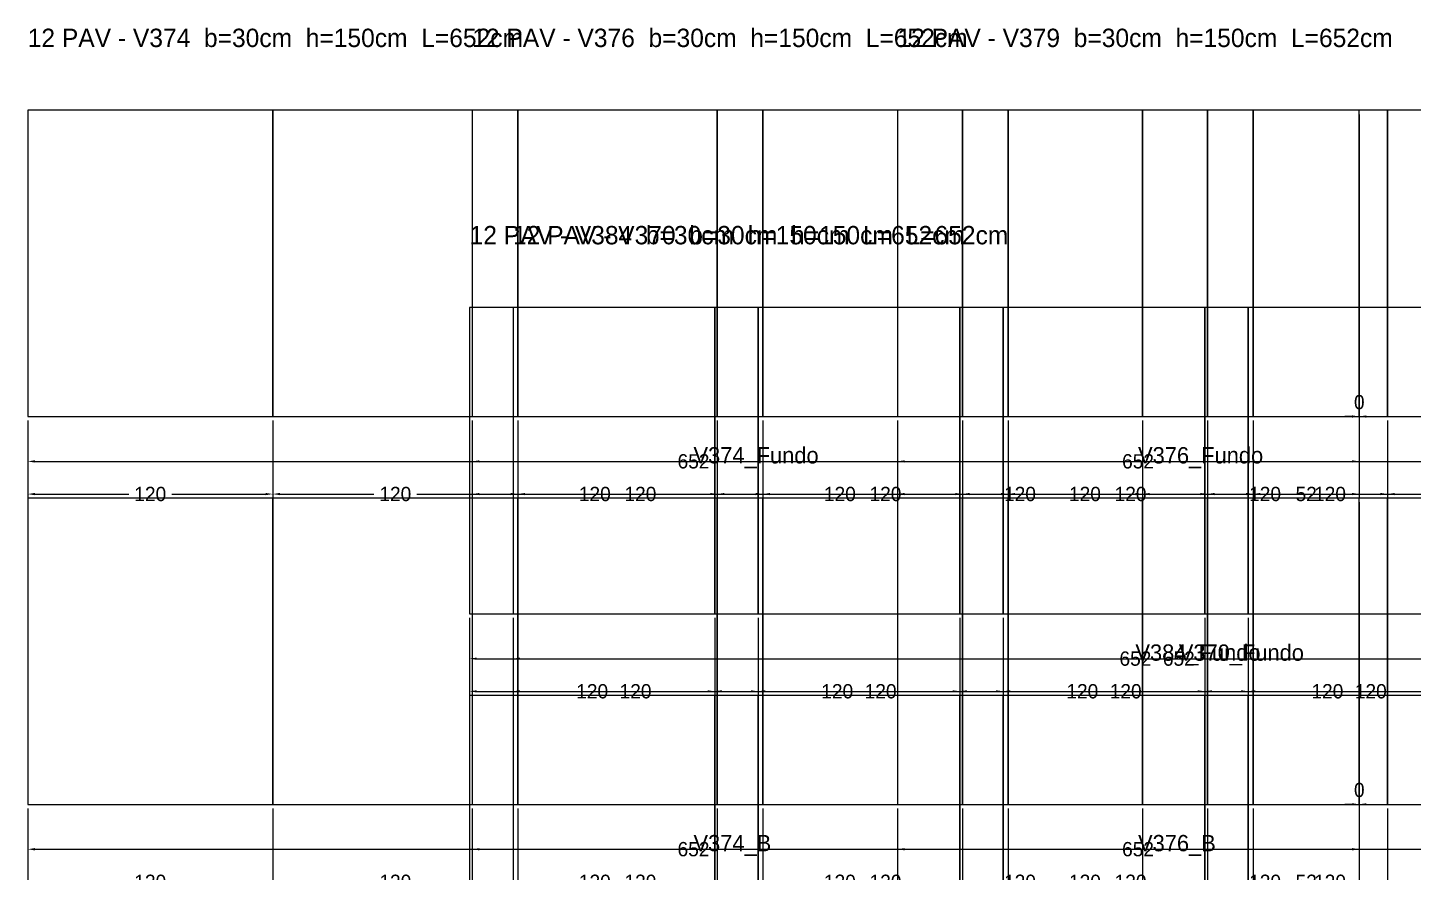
# Model space of a CAD drawing. Header units: metres. Extents: x 180 to 6304, y -11808 to -336.
# Drawn here: x 5158 to 5837, y -5811 to -5397 of the extents above; entities that cross this region are included whole.
import ezdxf

# ---------------------------------------------------------------- set-up
doc = ezdxf.new("R2010")
doc.units = ezdxf.units.M
doc.layers.add('COTA', color=3, linetype='Continuous')
doc.dimstyles.new('COTA_VIG', dxfattribs={"dimtxt": 7, "dimasz": 3.5, "dimexe": 2, "dimexo": 2, "dimgap": 1.5, "dimtad": 1, "dimdec": 1, "dimcen": 2.5, "dimclrd": 3, "dimclre": 3, "dimclrt": 3, "dimazin": 3, "dimtfac": 1, "dimtmove": 0, "dimatfit": 3})

# ---------------------------------------------------------------- blocks, each defined once
blk = doc.blocks.new('_CLOSEDFILLED')
at = {"color": 0, "linetype": 'BYBLOCK'}
blk.add_solid([(-1, 0.16), (0, 0), (-1, -0.16)], dxfattribs=at)
blk = doc.blocks.new('*D1115')
at = {"color": 3}
for p, q in [((5395.79, -5686.09), (5395.79, -5708.09)), ((6047.79, -5686.09), (6047.79, -5708.09)), ((5399.29, -5706.09), (5711.29, -5706.09)), ((5732.29, -5706.09), (6044.29, -5706.09))]:
    blk.add_line(p, q, dxfattribs=at)
at = {"layer": 'Defpoints'}
for p in [(5395.79, -5684.09), (6047.79, -5684.09), (5395.79, -5706.09)]:
    blk.add_point(p, dxfattribs=at)
at = {"layer": 'COTA', "color": 3, "xscale": 3.5, "yscale": 3.5, "rotation": 180}
blk.add_blockref('_CLOSEDFILLED', (5395.79, -5706.09), dxfattribs=at)
at = {"layer": 'COTA', "color": 3, "xscale": 3.5, "yscale": 3.5}
blk.add_blockref('_CLOSEDFILLED', (6047.79, -5706.09), dxfattribs=at)
at = {"layer": 'COTA', "color": 3, "insert": (5721.79, -5706.09), "char_height": 7, "attachment_point": 5}
blk.add_mtext('652', dxfattribs=at)
blk = doc.blocks.new('*D1116')
at = {"color": 3}
for p, q in [((5395.79, -5686.09), (5395.79, -5724.09)), ((5515.79, -5686.09), (5515.79, -5724.09)), ((5399.29, -5722.09), (5445.29, -5722.09)), ((5466.29, -5722.09), (5512.29, -5722.09))]:
    blk.add_line(p, q, dxfattribs=at)
at = {"layer": 'Defpoints'}
for p in [(5395.79, -5684.09), (5515.79, -5684.09), (5395.79, -5722.09)]:
    blk.add_point(p, dxfattribs=at)
at = {"layer": 'COTA', "color": 3, "xscale": 3.5, "yscale": 3.5, "rotation": 180}
blk.add_blockref('_CLOSEDFILLED', (5395.79, -5722.09), dxfattribs=at)
at = {"layer": 'COTA', "color": 3, "xscale": 3.5, "yscale": 3.5}
blk.add_blockref('_CLOSEDFILLED', (5515.79, -5722.09), dxfattribs=at)
at = {"layer": 'COTA', "color": 3, "insert": (5455.79, -5722.09), "char_height": 7, "attachment_point": 5}
blk.add_mtext('120', dxfattribs=at)
blk = doc.blocks.new('*D1117')
at = {"color": 3}
for p, q in [((5515.79, -5686.09), (5515.79, -5724.09)), ((5635.79, -5686.09), (5635.79, -5724.09)), ((5519.29, -5722.09), (5565.29, -5722.09)), ((5586.29, -5722.09), (5632.29, -5722.09))]:
    blk.add_line(p, q, dxfattribs=at)
at = {"layer": 'Defpoints'}
for p in [(5515.79, -5684.09), (5635.79, -5684.09), (5515.79, -5722.09)]:
    blk.add_point(p, dxfattribs=at)
at = {"layer": 'COTA', "color": 3, "xscale": 3.5, "yscale": 3.5, "rotation": 180}
blk.add_blockref('_CLOSEDFILLED', (5515.79, -5722.09), dxfattribs=at)
at = {"layer": 'COTA', "color": 3, "xscale": 3.5, "yscale": 3.5}
blk.add_blockref('_CLOSEDFILLED', (5635.79, -5722.09), dxfattribs=at)
at = {"layer": 'COTA', "color": 3, "insert": (5575.79, -5722.09), "char_height": 7, "attachment_point": 5}
blk.add_mtext('120', dxfattribs=at)
blk = doc.blocks.new('*D1118')
at = {"color": 3}
for p, q in [((5635.79, -5686.09), (5635.79, -5724.09)), ((5755.79, -5686.09), (5755.79, -5724.09)), ((5639.29, -5722.09), (5685.29, -5722.09)), ((5706.29, -5722.09), (5752.29, -5722.09))]:
    blk.add_line(p, q, dxfattribs=at)
at = {"layer": 'Defpoints'}
for p in [(5635.79, -5684.09), (5755.79, -5684.09), (5635.79, -5722.09)]:
    blk.add_point(p, dxfattribs=at)
at = {"layer": 'COTA', "color": 3, "xscale": 3.5, "yscale": 3.5, "rotation": 180}
blk.add_blockref('_CLOSEDFILLED', (5635.79, -5722.09), dxfattribs=at)
at = {"layer": 'COTA', "color": 3, "xscale": 3.5, "yscale": 3.5}
blk.add_blockref('_CLOSEDFILLED', (5755.79, -5722.09), dxfattribs=at)
at = {"layer": 'COTA', "color": 3, "insert": (5695.79, -5722.09), "char_height": 7, "attachment_point": 5}
blk.add_mtext('120', dxfattribs=at)
blk = doc.blocks.new('*D1119')
at = {"color": 3}
for p, q in [((5755.79, -5686.09), (5755.79, -5724.09)), ((5875.79, -5686.09), (5875.79, -5724.09)), ((5759.29, -5722.09), (5805.29, -5722.09)), ((5826.29, -5722.09), (5872.29, -5722.09))]:
    blk.add_line(p, q, dxfattribs=at)
at = {"layer": 'Defpoints'}
for p in [(5755.79, -5684.09), (5875.79, -5684.09), (5755.79, -5722.09)]:
    blk.add_point(p, dxfattribs=at)
at = {"layer": 'COTA', "color": 3, "xscale": 3.5, "yscale": 3.5, "rotation": 180}
blk.add_blockref('_CLOSEDFILLED', (5755.79, -5722.09), dxfattribs=at)
at = {"layer": 'COTA', "color": 3, "xscale": 3.5, "yscale": 3.5}
blk.add_blockref('_CLOSEDFILLED', (5875.79, -5722.09), dxfattribs=at)
at = {"layer": 'COTA', "color": 3, "insert": (5815.79, -5722.09), "char_height": 7, "attachment_point": 5}
blk.add_mtext('120', dxfattribs=at)
blk = doc.blocks.new('*D1131')
at = {"color": 3}
for p, q in [((5158.17, -5779.44), (5158.17, -5801.44)), ((5810.17, -5779.44), (5810.17, -5801.44)), ((5161.67, -5799.44), (5473.67, -5799.44)), ((5494.67, -5799.44), (5806.67, -5799.44))]:
    blk.add_line(p, q, dxfattribs=at)
at = {"layer": 'Defpoints'}
for p in [(5158.17, -5777.44), (5810.17, -5777.44), (5158.17, -5799.44)]:
    blk.add_point(p, dxfattribs=at)
at = {"layer": 'COTA', "color": 3, "xscale": 3.5, "yscale": 3.5, "rotation": 180}
blk.add_blockref('_CLOSEDFILLED', (5158.17, -5799.44), dxfattribs=at)
at = {"layer": 'COTA', "color": 3, "xscale": 3.5, "yscale": 3.5}
blk.add_blockref('_CLOSEDFILLED', (5810.17, -5799.44), dxfattribs=at)
at = {"layer": 'COTA', "color": 3, "insert": (5484.17, -5799.44), "char_height": 7, "attachment_point": 5}
blk.add_mtext('652', dxfattribs=at)
blk = doc.blocks.new('*D1132')
at = {"color": 3}
for p, q in [((5158.17, -5779.44), (5158.17, -5817.44)), ((5278.17, -5779.44), (5278.17, -5817.44)), ((5161.67, -5815.44), (5207.67, -5815.44)), ((5228.67, -5815.44), (5274.67, -5815.44))]:
    blk.add_line(p, q, dxfattribs=at)
at = {"layer": 'Defpoints'}
for p in [(5158.17, -5777.44), (5278.17, -5777.44), (5158.17, -5815.44)]:
    blk.add_point(p, dxfattribs=at)
at = {"layer": 'COTA', "color": 3, "xscale": 3.5, "yscale": 3.5, "rotation": 180}
blk.add_blockref('_CLOSEDFILLED', (5158.17, -5815.44), dxfattribs=at)
at = {"layer": 'COTA', "color": 3, "xscale": 3.5, "yscale": 3.5}
blk.add_blockref('_CLOSEDFILLED', (5278.17, -5815.44), dxfattribs=at)
at = {"layer": 'COTA', "color": 3, "insert": (5218.17, -5815.44), "char_height": 7, "attachment_point": 5}
blk.add_mtext('120', dxfattribs=at)
blk = doc.blocks.new('*D1133')
at = {"color": 3}
for p, q in [((5278.17, -5779.44), (5278.17, -5817.44)), ((5398.17, -5779.44), (5398.17, -5817.44)), ((5281.67, -5815.44), (5327.67, -5815.44)), ((5348.67, -5815.44), (5394.67, -5815.44))]:
    blk.add_line(p, q, dxfattribs=at)
at = {"layer": 'Defpoints'}
for p in [(5278.17, -5777.44), (5398.17, -5777.44), (5278.17, -5815.44)]:
    blk.add_point(p, dxfattribs=at)
at = {"layer": 'COTA', "color": 3, "xscale": 3.5, "yscale": 3.5, "rotation": 180}
blk.add_blockref('_CLOSEDFILLED', (5278.17, -5815.44), dxfattribs=at)
at = {"layer": 'COTA', "color": 3, "xscale": 3.5, "yscale": 3.5}
blk.add_blockref('_CLOSEDFILLED', (5398.17, -5815.44), dxfattribs=at)
at = {"layer": 'COTA', "color": 3, "insert": (5338.17, -5815.44), "char_height": 7, "attachment_point": 5}
blk.add_mtext('120', dxfattribs=at)
blk = doc.blocks.new('*D1134')
at = {"color": 3}
for p, q in [((5398.17, -5779.44), (5398.17, -5817.44)), ((5518.17, -5779.44), (5518.17, -5817.44)), ((5401.67, -5815.44), (5447.67, -5815.44)), ((5468.67, -5815.44), (5514.67, -5815.44))]:
    blk.add_line(p, q, dxfattribs=at)
at = {"layer": 'Defpoints'}
for p in [(5398.17, -5777.44), (5518.17, -5777.44), (5398.17, -5815.44)]:
    blk.add_point(p, dxfattribs=at)
at = {"layer": 'COTA', "color": 3, "xscale": 3.5, "yscale": 3.5, "rotation": 180}
blk.add_blockref('_CLOSEDFILLED', (5398.17, -5815.44), dxfattribs=at)
at = {"layer": 'COTA', "color": 3, "xscale": 3.5, "yscale": 3.5}
blk.add_blockref('_CLOSEDFILLED', (5518.17, -5815.44), dxfattribs=at)
at = {"layer": 'COTA', "color": 3, "insert": (5458.17, -5815.44), "char_height": 7, "attachment_point": 5}
blk.add_mtext('120', dxfattribs=at)
blk = doc.blocks.new('*D1135')
at = {"color": 3}
for p, q in [((5518.17, -5779.44), (5518.17, -5817.44)), ((5638.17, -5779.44), (5638.17, -5817.44)), ((5521.67, -5815.44), (5567.67, -5815.44)), ((5588.67, -5815.44), (5634.67, -5815.44))]:
    blk.add_line(p, q, dxfattribs=at)
at = {"layer": 'Defpoints'}
for p in [(5518.17, -5777.44), (5638.17, -5777.44), (5518.17, -5815.44)]:
    blk.add_point(p, dxfattribs=at)
at = {"layer": 'COTA', "color": 3, "xscale": 3.5, "yscale": 3.5, "rotation": 180}
blk.add_blockref('_CLOSEDFILLED', (5518.17, -5815.44), dxfattribs=at)
at = {"layer": 'COTA', "color": 3, "xscale": 3.5, "yscale": 3.5}
blk.add_blockref('_CLOSEDFILLED', (5638.17, -5815.44), dxfattribs=at)
at = {"layer": 'COTA', "color": 3, "insert": (5578.17, -5815.44), "char_height": 7, "attachment_point": 5}
blk.add_mtext('120', dxfattribs=at)
blk = doc.blocks.new('*D1136')
at = {"color": 3}
for p, q in [((5638.17, -5779.44), (5638.17, -5817.44)), ((5758.17, -5779.44), (5758.17, -5817.44)), ((5641.67, -5815.44), (5687.67, -5815.44)), ((5708.67, -5815.44), (5754.67, -5815.44))]:
    blk.add_line(p, q, dxfattribs=at)
at = {"layer": 'Defpoints'}
for p in [(5638.17, -5777.44), (5758.17, -5777.44), (5638.17, -5815.44)]:
    blk.add_point(p, dxfattribs=at)
at = {"layer": 'COTA', "color": 3, "xscale": 3.5, "yscale": 3.5, "rotation": 180}
blk.add_blockref('_CLOSEDFILLED', (5638.17, -5815.44), dxfattribs=at)
at = {"layer": 'COTA', "color": 3, "xscale": 3.5, "yscale": 3.5}
blk.add_blockref('_CLOSEDFILLED', (5758.17, -5815.44), dxfattribs=at)
at = {"layer": 'COTA', "color": 3, "insert": (5698.17, -5815.44), "char_height": 7, "attachment_point": 5}
blk.add_mtext('120', dxfattribs=at)
blk = doc.blocks.new('*D1137')
at = {"color": 3}
for p, q in [((5758.17, -5779.44), (5758.17, -5817.44)), ((5810.17, -5779.44), (5810.17, -5817.44)), ((5761.67, -5815.44), (5777.17, -5815.44)), ((5791.17, -5815.44), (5806.67, -5815.44))]:
    blk.add_line(p, q, dxfattribs=at)
at = {"layer": 'Defpoints'}
for p in [(5758.17, -5777.44), (5810.17, -5777.44), (5758.17, -5815.44)]:
    blk.add_point(p, dxfattribs=at)
at = {"layer": 'COTA', "color": 3, "xscale": 3.5, "yscale": 3.5, "rotation": 180}
blk.add_blockref('_CLOSEDFILLED', (5758.17, -5815.44), dxfattribs=at)
at = {"layer": 'COTA', "color": 3, "xscale": 3.5, "yscale": 3.5}
blk.add_blockref('_CLOSEDFILLED', (5810.17, -5815.44), dxfattribs=at)
at = {"layer": 'COTA', "color": 3, "insert": (5784.17, -5815.44), "char_height": 7, "attachment_point": 5}
blk.add_mtext('52', dxfattribs=at)
blk = doc.blocks.new('*D1139')
at = {"color": 3}
for p, q in [((5158.17, -5589.44), (5158.17, -5611.44)), ((5810.17, -5589.44), (5810.17, -5611.44)), ((5161.67, -5609.44), (5473.67, -5609.44)), ((5494.67, -5609.44), (5806.67, -5609.44))]:
    blk.add_line(p, q, dxfattribs=at)
at = {"layer": 'Defpoints'}
for p in [(5158.17, -5587.44), (5810.17, -5587.44), (5158.17, -5609.44)]:
    blk.add_point(p, dxfattribs=at)
at = {"layer": 'COTA', "color": 3, "xscale": 3.5, "yscale": 3.5, "rotation": 180}
blk.add_blockref('_CLOSEDFILLED', (5158.17, -5609.44), dxfattribs=at)
at = {"layer": 'COTA', "color": 3, "xscale": 3.5, "yscale": 3.5}
blk.add_blockref('_CLOSEDFILLED', (5810.17, -5609.44), dxfattribs=at)
at = {"layer": 'COTA', "color": 3, "insert": (5484.17, -5609.44), "char_height": 7, "attachment_point": 5}
blk.add_mtext('652', dxfattribs=at)
blk = doc.blocks.new('*D1140')
at = {"color": 3}
for p, q in [((5158.17, -5589.44), (5158.17, -5627.44)), ((5278.17, -5589.44), (5278.17, -5627.44)), ((5161.67, -5625.44), (5207.67, -5625.44)), ((5228.67, -5625.44), (5274.67, -5625.44))]:
    blk.add_line(p, q, dxfattribs=at)
at = {"layer": 'Defpoints'}
for p in [(5158.17, -5587.44), (5278.17, -5587.44), (5158.17, -5625.44)]:
    blk.add_point(p, dxfattribs=at)
at = {"layer": 'COTA', "color": 3, "xscale": 3.5, "yscale": 3.5, "rotation": 180}
blk.add_blockref('_CLOSEDFILLED', (5158.17, -5625.44), dxfattribs=at)
at = {"layer": 'COTA', "color": 3, "xscale": 3.5, "yscale": 3.5}
blk.add_blockref('_CLOSEDFILLED', (5278.17, -5625.44), dxfattribs=at)
at = {"layer": 'COTA', "color": 3, "insert": (5218.17, -5625.44), "char_height": 7, "attachment_point": 5}
blk.add_mtext('120', dxfattribs=at)
blk = doc.blocks.new('*D1141')
at = {"color": 3}
for p, q in [((5278.17, -5589.44), (5278.17, -5627.44)), ((5398.17, -5589.44), (5398.17, -5627.44)), ((5281.67, -5625.44), (5327.67, -5625.44)), ((5348.67, -5625.44), (5394.67, -5625.44))]:
    blk.add_line(p, q, dxfattribs=at)
at = {"layer": 'Defpoints'}
for p in [(5278.17, -5587.44), (5398.17, -5587.44), (5278.17, -5625.44)]:
    blk.add_point(p, dxfattribs=at)
at = {"layer": 'COTA', "color": 3, "xscale": 3.5, "yscale": 3.5, "rotation": 180}
blk.add_blockref('_CLOSEDFILLED', (5278.17, -5625.44), dxfattribs=at)
at = {"layer": 'COTA', "color": 3, "xscale": 3.5, "yscale": 3.5}
blk.add_blockref('_CLOSEDFILLED', (5398.17, -5625.44), dxfattribs=at)
at = {"layer": 'COTA', "color": 3, "insert": (5338.17, -5625.44), "char_height": 7, "attachment_point": 5}
blk.add_mtext('120', dxfattribs=at)
blk = doc.blocks.new('*D1142')
at = {"color": 3}
for p, q in [((5398.17, -5589.44), (5398.17, -5627.44)), ((5518.17, -5589.44), (5518.17, -5627.44)), ((5401.67, -5625.44), (5447.67, -5625.44)), ((5468.67, -5625.44), (5514.67, -5625.44))]:
    blk.add_line(p, q, dxfattribs=at)
at = {"layer": 'Defpoints'}
for p in [(5398.17, -5587.44), (5518.17, -5587.44), (5398.17, -5625.44)]:
    blk.add_point(p, dxfattribs=at)
at = {"layer": 'COTA', "color": 3, "xscale": 3.5, "yscale": 3.5, "rotation": 180}
blk.add_blockref('_CLOSEDFILLED', (5398.17, -5625.44), dxfattribs=at)
at = {"layer": 'COTA', "color": 3, "xscale": 3.5, "yscale": 3.5}
blk.add_blockref('_CLOSEDFILLED', (5518.17, -5625.44), dxfattribs=at)
at = {"layer": 'COTA', "color": 3, "insert": (5458.17, -5625.44), "char_height": 7, "attachment_point": 5}
blk.add_mtext('120', dxfattribs=at)
blk = doc.blocks.new('*D1143')
at = {"color": 3}
for p, q in [((5518.17, -5589.44), (5518.17, -5627.44)), ((5638.17, -5589.44), (5638.17, -5627.44)), ((5521.67, -5625.44), (5567.67, -5625.44)), ((5588.67, -5625.44), (5634.67, -5625.44))]:
    blk.add_line(p, q, dxfattribs=at)
at = {"layer": 'Defpoints'}
for p in [(5518.17, -5587.44), (5638.17, -5587.44), (5518.17, -5625.44)]:
    blk.add_point(p, dxfattribs=at)
at = {"layer": 'COTA', "color": 3, "xscale": 3.5, "yscale": 3.5, "rotation": 180}
blk.add_blockref('_CLOSEDFILLED', (5518.17, -5625.44), dxfattribs=at)
at = {"layer": 'COTA', "color": 3, "xscale": 3.5, "yscale": 3.5}
blk.add_blockref('_CLOSEDFILLED', (5638.17, -5625.44), dxfattribs=at)
at = {"layer": 'COTA', "color": 3, "insert": (5578.17, -5625.44), "char_height": 7, "attachment_point": 5}
blk.add_mtext('120', dxfattribs=at)
blk = doc.blocks.new('*D1144')
at = {"color": 3}
for p, q in [((5638.17, -5589.44), (5638.17, -5627.44)), ((5758.17, -5589.44), (5758.17, -5627.44)), ((5641.67, -5625.44), (5687.67, -5625.44)), ((5708.67, -5625.44), (5754.67, -5625.44))]:
    blk.add_line(p, q, dxfattribs=at)
at = {"layer": 'Defpoints'}
for p in [(5638.17, -5587.44), (5758.17, -5587.44), (5638.17, -5625.44)]:
    blk.add_point(p, dxfattribs=at)
at = {"layer": 'COTA', "color": 3, "xscale": 3.5, "yscale": 3.5, "rotation": 180}
blk.add_blockref('_CLOSEDFILLED', (5638.17, -5625.44), dxfattribs=at)
at = {"layer": 'COTA', "color": 3, "xscale": 3.5, "yscale": 3.5}
blk.add_blockref('_CLOSEDFILLED', (5758.17, -5625.44), dxfattribs=at)
at = {"layer": 'COTA', "color": 3, "insert": (5698.17, -5625.44), "char_height": 7, "attachment_point": 5}
blk.add_mtext('120', dxfattribs=at)
blk = doc.blocks.new('*D1145')
at = {"color": 3}
for p, q in [((5758.17, -5589.44), (5758.17, -5627.44)), ((5810.17, -5589.44), (5810.17, -5627.44)), ((5761.67, -5625.44), (5777.17, -5625.44)), ((5791.17, -5625.44), (5806.67, -5625.44))]:
    blk.add_line(p, q, dxfattribs=at)
at = {"layer": 'Defpoints'}
for p in [(5758.17, -5587.44), (5810.17, -5587.44), (5758.17, -5625.44)]:
    blk.add_point(p, dxfattribs=at)
at = {"layer": 'COTA', "color": 3, "xscale": 3.5, "yscale": 3.5, "rotation": 180}
blk.add_blockref('_CLOSEDFILLED', (5758.17, -5625.44), dxfattribs=at)
at = {"layer": 'COTA', "color": 3, "xscale": 3.5, "yscale": 3.5}
blk.add_blockref('_CLOSEDFILLED', (5810.17, -5625.44), dxfattribs=at)
at = {"layer": 'COTA', "color": 3, "insert": (5784.17, -5625.44), "char_height": 7, "attachment_point": 5}
blk.add_mtext('52', dxfattribs=at)
blk = doc.blocks.new('*D1155')
at = {"color": 3}
for p, q in [((5375.84, -5779.44), (5375.84, -5801.44)), ((6027.84, -5779.44), (6027.84, -5801.44)), ((5379.34, -5799.44), (5691.34, -5799.44)), ((5712.34, -5799.44), (6024.34, -5799.44))]:
    blk.add_line(p, q, dxfattribs=at)
at = {"layer": 'Defpoints'}
for p in [(5375.84, -5777.44), (6027.84, -5777.44), (5375.84, -5799.44)]:
    blk.add_point(p, dxfattribs=at)
at = {"layer": 'COTA', "color": 3, "xscale": 3.5, "yscale": 3.5, "rotation": 180}
blk.add_blockref('_CLOSEDFILLED', (5375.84, -5799.44), dxfattribs=at)
at = {"layer": 'COTA', "color": 3, "xscale": 3.5, "yscale": 3.5}
blk.add_blockref('_CLOSEDFILLED', (6027.84, -5799.44), dxfattribs=at)
at = {"layer": 'COTA', "color": 3, "insert": (5701.84, -5799.44), "char_height": 7, "attachment_point": 5}
blk.add_mtext('652', dxfattribs=at)
blk = doc.blocks.new('*D1156')
at = {"color": 3}
for p, q in [((5375.84, -5779.44), (5375.84, -5817.44)), ((5495.84, -5779.44), (5495.84, -5817.44)), ((5379.34, -5815.44), (5425.34, -5815.44)), ((5446.34, -5815.44), (5492.34, -5815.44))]:
    blk.add_line(p, q, dxfattribs=at)
at = {"layer": 'Defpoints'}
for p in [(5375.84, -5777.44), (5495.84, -5777.44), (5375.84, -5815.44)]:
    blk.add_point(p, dxfattribs=at)
at = {"layer": 'COTA', "color": 3, "xscale": 3.5, "yscale": 3.5, "rotation": 180}
blk.add_blockref('_CLOSEDFILLED', (5375.84, -5815.44), dxfattribs=at)
at = {"layer": 'COTA', "color": 3, "xscale": 3.5, "yscale": 3.5}
blk.add_blockref('_CLOSEDFILLED', (5495.84, -5815.44), dxfattribs=at)
at = {"layer": 'COTA', "color": 3, "insert": (5435.84, -5815.44), "char_height": 7, "attachment_point": 5}
blk.add_mtext('120', dxfattribs=at)
blk = doc.blocks.new('*D1157')
at = {"color": 3}
for p, q in [((5495.84, -5779.44), (5495.84, -5817.44)), ((5615.84, -5779.44), (5615.84, -5817.44)), ((5499.34, -5815.44), (5545.34, -5815.44)), ((5566.34, -5815.44), (5612.34, -5815.44))]:
    blk.add_line(p, q, dxfattribs=at)
at = {"layer": 'Defpoints'}
for p in [(5495.84, -5777.44), (5615.84, -5777.44), (5495.84, -5815.44)]:
    blk.add_point(p, dxfattribs=at)
at = {"layer": 'COTA', "color": 3, "xscale": 3.5, "yscale": 3.5, "rotation": 180}
blk.add_blockref('_CLOSEDFILLED', (5495.84, -5815.44), dxfattribs=at)
at = {"layer": 'COTA', "color": 3, "xscale": 3.5, "yscale": 3.5}
blk.add_blockref('_CLOSEDFILLED', (5615.84, -5815.44), dxfattribs=at)
at = {"layer": 'COTA', "color": 3, "insert": (5555.84, -5815.44), "char_height": 7, "attachment_point": 5}
blk.add_mtext('120', dxfattribs=at)
blk = doc.blocks.new('*D1158')
at = {"color": 3}
for p, q in [((5615.84, -5779.44), (5615.84, -5817.44)), ((5735.84, -5779.44), (5735.84, -5817.44)), ((5619.34, -5815.44), (5665.34, -5815.44)), ((5686.34, -5815.44), (5732.34, -5815.44))]:
    blk.add_line(p, q, dxfattribs=at)
at = {"layer": 'Defpoints'}
for p in [(5615.84, -5777.44), (5735.84, -5777.44), (5615.84, -5815.44)]:
    blk.add_point(p, dxfattribs=at)
at = {"layer": 'COTA', "color": 3, "xscale": 3.5, "yscale": 3.5, "rotation": 180}
blk.add_blockref('_CLOSEDFILLED', (5615.84, -5815.44), dxfattribs=at)
at = {"layer": 'COTA', "color": 3, "xscale": 3.5, "yscale": 3.5}
blk.add_blockref('_CLOSEDFILLED', (5735.84, -5815.44), dxfattribs=at)
at = {"layer": 'COTA', "color": 3, "insert": (5675.84, -5815.44), "char_height": 7, "attachment_point": 5}
blk.add_mtext('120', dxfattribs=at)
blk = doc.blocks.new('*D1159')
at = {"color": 3}
for p, q in [((5735.84, -5779.44), (5735.84, -5817.44)), ((5855.84, -5779.44), (5855.84, -5817.44)), ((5739.34, -5815.44), (5785.34, -5815.44)), ((5806.34, -5815.44), (5852.34, -5815.44))]:
    blk.add_line(p, q, dxfattribs=at)
at = {"layer": 'Defpoints'}
for p in [(5735.84, -5777.44), (5855.84, -5777.44), (5735.84, -5815.44)]:
    blk.add_point(p, dxfattribs=at)
at = {"layer": 'COTA', "color": 3, "xscale": 3.5, "yscale": 3.5, "rotation": 180}
blk.add_blockref('_CLOSEDFILLED', (5735.84, -5815.44), dxfattribs=at)
at = {"layer": 'COTA', "color": 3, "xscale": 3.5, "yscale": 3.5}
blk.add_blockref('_CLOSEDFILLED', (5855.84, -5815.44), dxfattribs=at)
at = {"layer": 'COTA', "color": 3, "insert": (5795.84, -5815.44), "char_height": 7, "attachment_point": 5}
blk.add_mtext('120', dxfattribs=at)
blk = doc.blocks.new('*D1163')
at = {"color": 3}
for p, q in [((5375.84, -5589.44), (5375.84, -5611.44)), ((6027.84, -5589.44), (6027.84, -5611.44)), ((5379.34, -5609.44), (5691.34, -5609.44)), ((5712.34, -5609.44), (6024.34, -5609.44))]:
    blk.add_line(p, q, dxfattribs=at)
at = {"layer": 'Defpoints'}
for p in [(5375.84, -5587.44), (6027.84, -5587.44), (5375.84, -5609.44)]:
    blk.add_point(p, dxfattribs=at)
at = {"layer": 'COTA', "color": 3, "xscale": 3.5, "yscale": 3.5, "rotation": 180}
blk.add_blockref('_CLOSEDFILLED', (5375.84, -5609.44), dxfattribs=at)
at = {"layer": 'COTA', "color": 3, "xscale": 3.5, "yscale": 3.5}
blk.add_blockref('_CLOSEDFILLED', (6027.84, -5609.44), dxfattribs=at)
at = {"layer": 'COTA', "color": 3, "insert": (5701.84, -5609.44), "char_height": 7, "attachment_point": 5}
blk.add_mtext('652', dxfattribs=at)
blk = doc.blocks.new('*D1164')
at = {"color": 3}
for p, q in [((5375.84, -5589.44), (5375.84, -5627.44)), ((5495.84, -5589.44), (5495.84, -5627.44)), ((5379.34, -5625.44), (5425.34, -5625.44)), ((5446.34, -5625.44), (5492.34, -5625.44))]:
    blk.add_line(p, q, dxfattribs=at)
at = {"layer": 'Defpoints'}
for p in [(5375.84, -5587.44), (5495.84, -5587.44), (5375.84, -5625.44)]:
    blk.add_point(p, dxfattribs=at)
at = {"layer": 'COTA', "color": 3, "xscale": 3.5, "yscale": 3.5, "rotation": 180}
blk.add_blockref('_CLOSEDFILLED', (5375.84, -5625.44), dxfattribs=at)
at = {"layer": 'COTA', "color": 3, "xscale": 3.5, "yscale": 3.5}
blk.add_blockref('_CLOSEDFILLED', (5495.84, -5625.44), dxfattribs=at)
at = {"layer": 'COTA', "color": 3, "insert": (5435.84, -5625.44), "char_height": 7, "attachment_point": 5}
blk.add_mtext('120', dxfattribs=at)
blk = doc.blocks.new('*D1165')
at = {"color": 3}
for p, q in [((5495.84, -5589.44), (5495.84, -5627.44)), ((5615.84, -5589.44), (5615.84, -5627.44)), ((5499.34, -5625.44), (5545.34, -5625.44)), ((5566.34, -5625.44), (5612.34, -5625.44))]:
    blk.add_line(p, q, dxfattribs=at)
at = {"layer": 'Defpoints'}
for p in [(5495.84, -5587.44), (5615.84, -5587.44), (5495.84, -5625.44)]:
    blk.add_point(p, dxfattribs=at)
at = {"layer": 'COTA', "color": 3, "xscale": 3.5, "yscale": 3.5, "rotation": 180}
blk.add_blockref('_CLOSEDFILLED', (5495.84, -5625.44), dxfattribs=at)
at = {"layer": 'COTA', "color": 3, "xscale": 3.5, "yscale": 3.5}
blk.add_blockref('_CLOSEDFILLED', (5615.84, -5625.44), dxfattribs=at)
at = {"layer": 'COTA', "color": 3, "insert": (5555.84, -5625.44), "char_height": 7, "attachment_point": 5}
blk.add_mtext('120', dxfattribs=at)
blk = doc.blocks.new('*D1166')
at = {"color": 3}
for p, q in [((5615.84, -5589.44), (5615.84, -5627.44)), ((5735.84, -5589.44), (5735.84, -5627.44)), ((5619.34, -5625.44), (5665.34, -5625.44)), ((5686.34, -5625.44), (5732.34, -5625.44))]:
    blk.add_line(p, q, dxfattribs=at)
at = {"layer": 'Defpoints'}
for p in [(5615.84, -5587.44), (5735.84, -5587.44), (5615.84, -5625.44)]:
    blk.add_point(p, dxfattribs=at)
at = {"layer": 'COTA', "color": 3, "xscale": 3.5, "yscale": 3.5, "rotation": 180}
blk.add_blockref('_CLOSEDFILLED', (5615.84, -5625.44), dxfattribs=at)
at = {"layer": 'COTA', "color": 3, "xscale": 3.5, "yscale": 3.5}
blk.add_blockref('_CLOSEDFILLED', (5735.84, -5625.44), dxfattribs=at)
at = {"layer": 'COTA', "color": 3, "insert": (5675.84, -5625.44), "char_height": 7, "attachment_point": 5}
blk.add_mtext('120', dxfattribs=at)
blk = doc.blocks.new('*D1167')
at = {"color": 3}
for p, q in [((5735.84, -5589.44), (5735.84, -5627.44)), ((5855.84, -5589.44), (5855.84, -5627.44)), ((5739.34, -5625.44), (5785.34, -5625.44)), ((5806.34, -5625.44), (5852.34, -5625.44))]:
    blk.add_line(p, q, dxfattribs=at)
at = {"layer": 'Defpoints'}
for p in [(5735.84, -5587.44), (5855.84, -5587.44), (5735.84, -5625.44)]:
    blk.add_point(p, dxfattribs=at)
at = {"layer": 'COTA', "color": 3, "xscale": 3.5, "yscale": 3.5, "rotation": 180}
blk.add_blockref('_CLOSEDFILLED', (5735.84, -5625.44), dxfattribs=at)
at = {"layer": 'COTA', "color": 3, "xscale": 3.5, "yscale": 3.5}
blk.add_blockref('_CLOSEDFILLED', (5855.84, -5625.44), dxfattribs=at)
at = {"layer": 'COTA', "color": 3, "insert": (5795.84, -5625.44), "char_height": 7, "attachment_point": 5}
blk.add_mtext('120', dxfattribs=at)
blk = doc.blocks.new('*D1242')
at = {"color": 3}
for p, q in [((5584.04, -5779.44), (5584.04, -5801.44)), ((6236.04, -5779.44), (6236.04, -5801.44)), ((5587.54, -5799.44), (5899.54, -5799.44)), ((5920.54, -5799.44), (6232.54, -5799.44))]:
    blk.add_line(p, q, dxfattribs=at)
at = {"layer": 'Defpoints'}
for p in [(5584.04, -5777.44), (6236.04, -5777.44), (5584.04, -5799.44)]:
    blk.add_point(p, dxfattribs=at)
at = {"layer": 'COTA', "color": 3, "xscale": 3.5, "yscale": 3.5, "rotation": 180}
blk.add_blockref('_CLOSEDFILLED', (5584.04, -5799.44), dxfattribs=at)
at = {"layer": 'COTA', "color": 3, "xscale": 3.5, "yscale": 3.5}
blk.add_blockref('_CLOSEDFILLED', (6236.04, -5799.44), dxfattribs=at)
at = {"layer": 'COTA', "color": 3, "insert": (5910.04, -5799.44), "char_height": 7, "attachment_point": 5}
blk.add_mtext('652', dxfattribs=at)
blk = doc.blocks.new('*D1243')
at = {"color": 3}
for p, q in [((5584.04, -5779.44), (5584.04, -5817.44)), ((5704.04, -5779.44), (5704.04, -5817.44)), ((5587.54, -5815.44), (5633.54, -5815.44)), ((5654.54, -5815.44), (5700.54, -5815.44))]:
    blk.add_line(p, q, dxfattribs=at)
at = {"layer": 'Defpoints'}
for p in [(5584.04, -5777.44), (5704.04, -5777.44), (5584.04, -5815.44)]:
    blk.add_point(p, dxfattribs=at)
at = {"layer": 'COTA', "color": 3, "xscale": 3.5, "yscale": 3.5, "rotation": 180}
blk.add_blockref('_CLOSEDFILLED', (5584.04, -5815.44), dxfattribs=at)
at = {"layer": 'COTA', "color": 3, "xscale": 3.5, "yscale": 3.5}
blk.add_blockref('_CLOSEDFILLED', (5704.04, -5815.44), dxfattribs=at)
at = {"layer": 'COTA', "color": 3, "insert": (5644.04, -5815.44), "char_height": 7, "attachment_point": 5}
blk.add_mtext('120', dxfattribs=at)
blk = doc.blocks.new('*D1244')
at = {"color": 3}
for p, q in [((5704.04, -5779.44), (5704.04, -5817.44)), ((5824.04, -5779.44), (5824.04, -5817.44)), ((5707.54, -5815.44), (5753.54, -5815.44)), ((5774.54, -5815.44), (5820.54, -5815.44))]:
    blk.add_line(p, q, dxfattribs=at)
at = {"layer": 'Defpoints'}
for p in [(5704.04, -5777.44), (5824.04, -5777.44), (5704.04, -5815.44)]:
    blk.add_point(p, dxfattribs=at)
at = {"layer": 'COTA', "color": 3, "xscale": 3.5, "yscale": 3.5, "rotation": 180}
blk.add_blockref('_CLOSEDFILLED', (5704.04, -5815.44), dxfattribs=at)
at = {"layer": 'COTA', "color": 3, "xscale": 3.5, "yscale": 3.5}
blk.add_blockref('_CLOSEDFILLED', (5824.04, -5815.44), dxfattribs=at)
at = {"layer": 'COTA', "color": 3, "insert": (5764.04, -5815.44), "char_height": 7, "attachment_point": 5}
blk.add_mtext('120', dxfattribs=at)
blk = doc.blocks.new('*D1245')
at = {"color": 3}
for p, q in [((5824.04, -5779.44), (5824.04, -5817.44)), ((5944.04, -5779.44), (5944.04, -5817.44)), ((5827.54, -5815.44), (5873.54, -5815.44)), ((5894.54, -5815.44), (5940.54, -5815.44))]:
    blk.add_line(p, q, dxfattribs=at)
at = {"layer": 'Defpoints'}
for p in [(5824.04, -5777.44), (5944.04, -5777.44), (5824.04, -5815.44)]:
    blk.add_point(p, dxfattribs=at)
at = {"layer": 'COTA', "color": 3, "xscale": 3.5, "yscale": 3.5, "rotation": 180}
blk.add_blockref('_CLOSEDFILLED', (5824.04, -5815.44), dxfattribs=at)
at = {"layer": 'COTA', "color": 3, "xscale": 3.5, "yscale": 3.5}
blk.add_blockref('_CLOSEDFILLED', (5944.04, -5815.44), dxfattribs=at)
at = {"layer": 'COTA', "color": 3, "insert": (5884.04, -5815.44), "char_height": 7, "attachment_point": 5}
blk.add_mtext('120', dxfattribs=at)
blk = doc.blocks.new('*D1250')
at = {"color": 3}
for p, q in [((5584.04, -5589.44), (5584.04, -5611.44)), ((6236.04, -5589.44), (6236.04, -5611.44)), ((5587.54, -5609.44), (5899.54, -5609.44)), ((5920.54, -5609.44), (6232.54, -5609.44))]:
    blk.add_line(p, q, dxfattribs=at)
at = {"layer": 'Defpoints'}
for p in [(5584.04, -5587.44), (6236.04, -5587.44), (5584.04, -5609.44)]:
    blk.add_point(p, dxfattribs=at)
at = {"layer": 'COTA', "color": 3, "xscale": 3.5, "yscale": 3.5, "rotation": 180}
blk.add_blockref('_CLOSEDFILLED', (5584.04, -5609.44), dxfattribs=at)
at = {"layer": 'COTA', "color": 3, "xscale": 3.5, "yscale": 3.5}
blk.add_blockref('_CLOSEDFILLED', (6236.04, -5609.44), dxfattribs=at)
at = {"layer": 'COTA', "color": 3, "insert": (5910.04, -5609.44), "char_height": 7, "attachment_point": 5}
blk.add_mtext('652', dxfattribs=at)
blk = doc.blocks.new('*D1251')
at = {"color": 3}
for p, q in [((5584.04, -5589.44), (5584.04, -5627.44)), ((5704.04, -5589.44), (5704.04, -5627.44)), ((5587.54, -5625.44), (5633.54, -5625.44)), ((5654.54, -5625.44), (5700.54, -5625.44))]:
    blk.add_line(p, q, dxfattribs=at)
at = {"layer": 'Defpoints'}
for p in [(5584.04, -5587.44), (5704.04, -5587.44), (5584.04, -5625.44)]:
    blk.add_point(p, dxfattribs=at)
at = {"layer": 'COTA', "color": 3, "xscale": 3.5, "yscale": 3.5, "rotation": 180}
blk.add_blockref('_CLOSEDFILLED', (5584.04, -5625.44), dxfattribs=at)
at = {"layer": 'COTA', "color": 3, "xscale": 3.5, "yscale": 3.5}
blk.add_blockref('_CLOSEDFILLED', (5704.04, -5625.44), dxfattribs=at)
at = {"layer": 'COTA', "color": 3, "insert": (5644.04, -5625.44), "char_height": 7, "attachment_point": 5}
blk.add_mtext('120', dxfattribs=at)
blk = doc.blocks.new('*D1252')
at = {"color": 3}
for p, q in [((5704.04, -5589.44), (5704.04, -5627.44)), ((5824.04, -5589.44), (5824.04, -5627.44)), ((5707.54, -5625.44), (5753.54, -5625.44)), ((5774.54, -5625.44), (5820.54, -5625.44))]:
    blk.add_line(p, q, dxfattribs=at)
at = {"layer": 'Defpoints'}
for p in [(5704.04, -5587.44), (5824.04, -5587.44), (5704.04, -5625.44)]:
    blk.add_point(p, dxfattribs=at)
at = {"layer": 'COTA', "color": 3, "xscale": 3.5, "yscale": 3.5, "rotation": 180}
blk.add_blockref('_CLOSEDFILLED', (5704.04, -5625.44), dxfattribs=at)
at = {"layer": 'COTA', "color": 3, "xscale": 3.5, "yscale": 3.5}
blk.add_blockref('_CLOSEDFILLED', (5824.04, -5625.44), dxfattribs=at)
at = {"layer": 'COTA', "color": 3, "insert": (5764.04, -5625.44), "char_height": 7, "attachment_point": 5}
blk.add_mtext('120', dxfattribs=at)
blk = doc.blocks.new('*D1253')
at = {"color": 3}
for p, q in [((5824.04, -5589.44), (5824.04, -5627.44)), ((5944.04, -5589.44), (5944.04, -5627.44)), ((5827.54, -5625.44), (5873.54, -5625.44)), ((5894.54, -5625.44), (5940.54, -5625.44))]:
    blk.add_line(p, q, dxfattribs=at)
at = {"layer": 'Defpoints'}
for p in [(5824.04, -5587.44), (5944.04, -5587.44), (5824.04, -5625.44)]:
    blk.add_point(p, dxfattribs=at)
at = {"layer": 'COTA', "color": 3, "xscale": 3.5, "yscale": 3.5, "rotation": 180}
blk.add_blockref('_CLOSEDFILLED', (5824.04, -5625.44), dxfattribs=at)
at = {"layer": 'COTA', "color": 3, "xscale": 3.5, "yscale": 3.5}
blk.add_blockref('_CLOSEDFILLED', (5944.04, -5625.44), dxfattribs=at)
at = {"layer": 'COTA', "color": 3, "insert": (5884.04, -5625.44), "char_height": 7, "attachment_point": 5}
blk.add_mtext('120', dxfattribs=at)
blk = doc.blocks.new('*D1343')
at = {"color": 3}
for p, q in [((5374.55, -5686.09), (5374.55, -5708.09)), ((6026.55, -5686.09), (6026.55, -5708.09)), ((5378.05, -5706.09), (5690.05, -5706.09)), ((5711.05, -5706.09), (6023.05, -5706.09))]:
    blk.add_line(p, q, dxfattribs=at)
at = {"layer": 'Defpoints'}
for p in [(5374.55, -5684.09), (6026.55, -5684.09), (5374.55, -5706.09)]:
    blk.add_point(p, dxfattribs=at)
at = {"layer": 'COTA', "color": 3, "xscale": 3.5, "yscale": 3.5, "rotation": 180}
blk.add_blockref('_CLOSEDFILLED', (5374.55, -5706.09), dxfattribs=at)
at = {"layer": 'COTA', "color": 3, "xscale": 3.5, "yscale": 3.5}
blk.add_blockref('_CLOSEDFILLED', (6026.55, -5706.09), dxfattribs=at)
at = {"layer": 'COTA', "color": 3, "insert": (5700.55, -5706.09), "char_height": 7, "attachment_point": 5}
blk.add_mtext('652', dxfattribs=at)
blk = doc.blocks.new('*D1344')
at = {"color": 3}
for p, q in [((5374.55, -5686.09), (5374.55, -5724.09)), ((5494.55, -5686.09), (5494.55, -5724.09)), ((5378.05, -5722.09), (5424.05, -5722.09)), ((5445.05, -5722.09), (5491.05, -5722.09))]:
    blk.add_line(p, q, dxfattribs=at)
at = {"layer": 'Defpoints'}
for p in [(5374.55, -5684.09), (5494.55, -5684.09), (5374.55, -5722.09)]:
    blk.add_point(p, dxfattribs=at)
at = {"layer": 'COTA', "color": 3, "xscale": 3.5, "yscale": 3.5, "rotation": 180}
blk.add_blockref('_CLOSEDFILLED', (5374.55, -5722.09), dxfattribs=at)
at = {"layer": 'COTA', "color": 3, "xscale": 3.5, "yscale": 3.5}
blk.add_blockref('_CLOSEDFILLED', (5494.55, -5722.09), dxfattribs=at)
at = {"layer": 'COTA', "color": 3, "insert": (5434.55, -5722.09), "char_height": 7, "attachment_point": 5}
blk.add_mtext('120', dxfattribs=at)
blk = doc.blocks.new('*D1345')
at = {"color": 3}
for p, q in [((5494.55, -5686.09), (5494.55, -5724.09)), ((5614.55, -5686.09), (5614.55, -5724.09)), ((5498.05, -5722.09), (5544.05, -5722.09)), ((5565.05, -5722.09), (5611.05, -5722.09))]:
    blk.add_line(p, q, dxfattribs=at)
at = {"layer": 'Defpoints'}
for p in [(5494.55, -5684.09), (5614.55, -5684.09), (5494.55, -5722.09)]:
    blk.add_point(p, dxfattribs=at)
at = {"layer": 'COTA', "color": 3, "xscale": 3.5, "yscale": 3.5, "rotation": 180}
blk.add_blockref('_CLOSEDFILLED', (5494.55, -5722.09), dxfattribs=at)
at = {"layer": 'COTA', "color": 3, "xscale": 3.5, "yscale": 3.5}
blk.add_blockref('_CLOSEDFILLED', (5614.55, -5722.09), dxfattribs=at)
at = {"layer": 'COTA', "color": 3, "insert": (5554.55, -5722.09), "char_height": 7, "attachment_point": 5}
blk.add_mtext('120', dxfattribs=at)
blk = doc.blocks.new('*D1346')
at = {"color": 3}
for p, q in [((5614.55, -5686.09), (5614.55, -5724.09)), ((5734.55, -5686.09), (5734.55, -5724.09)), ((5618.05, -5722.09), (5664.05, -5722.09)), ((5685.05, -5722.09), (5731.05, -5722.09))]:
    blk.add_line(p, q, dxfattribs=at)
at = {"layer": 'Defpoints'}
for p in [(5614.55, -5684.09), (5734.55, -5684.09), (5614.55, -5722.09)]:
    blk.add_point(p, dxfattribs=at)
at = {"layer": 'COTA', "color": 3, "xscale": 3.5, "yscale": 3.5, "rotation": 180}
blk.add_blockref('_CLOSEDFILLED', (5614.55, -5722.09), dxfattribs=at)
at = {"layer": 'COTA', "color": 3, "xscale": 3.5, "yscale": 3.5}
blk.add_blockref('_CLOSEDFILLED', (5734.55, -5722.09), dxfattribs=at)
at = {"layer": 'COTA', "color": 3, "insert": (5674.55, -5722.09), "char_height": 7, "attachment_point": 5}
blk.add_mtext('120', dxfattribs=at)
blk = doc.blocks.new('*D1347')
at = {"color": 3}
for p, q in [((5734.55, -5686.09), (5734.55, -5724.09)), ((5854.55, -5686.09), (5854.55, -5724.09)), ((5738.05, -5722.09), (5784.05, -5722.09)), ((5805.05, -5722.09), (5851.05, -5722.09))]:
    blk.add_line(p, q, dxfattribs=at)
at = {"layer": 'Defpoints'}
for p in [(5734.55, -5684.09), (5854.55, -5684.09), (5734.55, -5722.09)]:
    blk.add_point(p, dxfattribs=at)
at = {"layer": 'COTA', "color": 3, "xscale": 3.5, "yscale": 3.5, "rotation": 180}
blk.add_blockref('_CLOSEDFILLED', (5734.55, -5722.09), dxfattribs=at)
at = {"layer": 'COTA', "color": 3, "xscale": 3.5, "yscale": 3.5}
blk.add_blockref('_CLOSEDFILLED', (5854.55, -5722.09), dxfattribs=at)
at = {"layer": 'COTA', "color": 3, "insert": (5794.55, -5722.09), "char_height": 7, "attachment_point": 5}
blk.add_mtext('120', dxfattribs=at)

msp = doc.modelspace()

# ---------------------------------------------------------------- linework, layer by layer
at = {"layer": 'Paineis'}
for points in [[(5158.17, -5587.44), (5278.17, -5587.44), (5278.17, -5437.44), (5158.17, -5437.44)], [(5278.17, -5587.44), (5398.17, -5587.44), (5398.17, -5437.44), (5278.17, -5437.44)], [(5375.84, -5587.44), (5495.84, -5587.44), (5495.84, -5437.44), (5375.84, -5437.44)], [(5398.17, -5587.44), (5518.17, -5587.44), (5518.17, -5437.44), (5398.17, -5437.44)], [(5495.84, -5587.44), (5615.84, -5587.44), (5615.84, -5437.44), (5495.84, -5437.44)], [(5518.17, -5587.44), (5638.17, -5587.44), (5638.17, -5437.44), (5518.17, -5437.44)], [(5584.04, -5587.44), (5704.04, -5587.44), (5704.04, -5437.44), (5584.04, -5437.44)], [(5615.84, -5587.44), (5735.84, -5587.44), (5735.84, -5437.44), (5615.84, -5437.44)], [(5638.17, -5587.44), (5758.17, -5587.44), (5758.17, -5437.44), (5638.17, -5437.44)], [(5704.04, -5587.44), (5824.04, -5587.44), (5824.04, -5437.44), (5704.04, -5437.44)], [(5735.84, -5587.44), (5855.84, -5587.44), (5855.84, -5437.44), (5735.84, -5437.44)], [(5758.17, -5587.44), (5810.17, -5587.44), (5810.17, -5437.44), (5758.17, -5437.44)], [(5824.04, -5587.44), (5944.04, -5587.44), (5944.04, -5437.44), (5824.04, -5437.44)], [(5374.55, -5684.09), (5494.55, -5684.09), (5494.55, -5534.09), (5374.55, -5534.09)], [(5395.79, -5684.09), (5515.79, -5684.09), (5515.79, -5534.09), (5395.79, -5534.09)], [(5494.55, -5684.09), (5614.55, -5684.09), (5614.55, -5534.09), (5494.55, -5534.09)], [(5515.79, -5684.09), (5635.79, -5684.09), (5635.79, -5534.09), (5515.79, -5534.09)], [(5614.55, -5684.09), (5734.55, -5684.09), (5734.55, -5534.09), (5614.55, -5534.09)], [(5635.79, -5684.09), (5755.79, -5684.09), (5755.79, -5534.09), (5635.79, -5534.09)], [(5734.55, -5684.09), (5854.55, -5684.09), (5854.55, -5534.09), (5734.55, -5534.09)], [(5755.79, -5684.09), (5875.79, -5684.09), (5875.79, -5534.09), (5755.79, -5534.09)], [(5158.17, -5777.44), (5278.17, -5777.44), (5278.17, -5627.44), (5158.17, -5627.44)], [(5278.17, -5777.44), (5398.17, -5777.44), (5398.17, -5627.44), (5278.17, -5627.44)], [(5375.84, -5777.44), (5495.84, -5777.44), (5495.84, -5627.44), (5375.84, -5627.44)], [(5398.17, -5777.44), (5518.17, -5777.44), (5518.17, -5627.44), (5398.17, -5627.44)], [(5495.84, -5777.44), (5615.84, -5777.44), (5615.84, -5627.44), (5495.84, -5627.44)], [(5518.17, -5777.44), (5638.17, -5777.44), (5638.17, -5627.44), (5518.17, -5627.44)], [(5584.04, -5777.44), (5704.04, -5777.44), (5704.04, -5627.44), (5584.04, -5627.44)], [(5615.84, -5777.44), (5735.84, -5777.44), (5735.84, -5627.44), (5615.84, -5627.44)], [(5638.17, -5777.44), (5758.17, -5777.44), (5758.17, -5627.44), (5638.17, -5627.44)], [(5704.04, -5777.44), (5824.04, -5777.44), (5824.04, -5627.44), (5704.04, -5627.44)], [(5735.84, -5777.44), (5855.84, -5777.44), (5855.84, -5627.44), (5735.84, -5627.44)], [(5758.17, -5777.44), (5810.17, -5777.44), (5810.17, -5627.44), (5758.17, -5627.44)], [(5824.04, -5777.44), (5944.04, -5777.44), (5944.04, -5627.44), (5824.04, -5627.44)], [(5374.55, -5874.09), (5494.55, -5874.09), (5494.55, -5724.09), (5374.55, -5724.09)], [(5395.79, -5874.09), (5515.79, -5874.09), (5515.79, -5724.09), (5395.79, -5724.09)], [(5494.55, -5874.09), (5614.55, -5874.09), (5614.55, -5724.09), (5494.55, -5724.09)], [(5515.79, -5874.09), (5635.79, -5874.09), (5635.79, -5724.09), (5515.79, -5724.09)], [(5614.55, -5874.09), (5734.55, -5874.09), (5734.55, -5724.09), (5614.55, -5724.09)], [(5635.79, -5874.09), (5755.79, -5874.09), (5755.79, -5724.09), (5635.79, -5724.09)], [(5734.55, -5874.09), (5854.55, -5874.09), (5854.55, -5724.09), (5734.55, -5724.09)], [(5755.79, -5874.09), (5875.79, -5874.09), (5875.79, -5724.09), (5755.79, -5724.09)]]:
    msp.add_lwpolyline(points, close=True, dxfattribs=at)

# ---------------------------------------------------------------- texts
at = {"layer": 'NOMENCLATURA', "char_height": 9, "attachment_point": 1}
for s, insert in [('12 PAV - V374  b=30cm  h=150cm  L=652cm', (5158.17, -5397.44)), ('12 PAV - V376  b=30cm  h=150cm  L=652cm', (5375.84, -5397.44)), ('12 PAV - V379  b=30cm  h=150cm  L=652cm', (5584.04, -5397.44)), ('12 PAV - V384  b=30cm  h=150cm  L=652cm', (5374.55, -5494.09)), ('12 PAV - V370  b=30cm  h=150cm  L=652cm', (5395.79, -5494.09))]:
    msp.add_mtext(s, dxfattribs=dict(at, insert=insert))
at = {"layer": 'Texto Secao', "char_height": 8, "attachment_point": 1}
for s, insert in [('V374_Fundo', (5484.17, -5602.44)), ('V376_Fundo', (5701.84, -5602.44)), ('V384_Fundo', (5700.55, -5699.09)), ('V370_Fundo', (5721.79, -5699.09)), ('V374_B', (5484.17, -5792.44)), ('V376_B', (5701.84, -5792.44))]:
    msp.add_mtext(s, dxfattribs=dict(at, insert=insert))

# ---------------------------------------------------------------- dimensions: what is measured, and where the dimension line sits
at = {"layer": 'COTA'}
for base, p1, p2 in [((5810.17, -5587.44), (5810.17, -5587.44), (5810.17, -5437.44)), ((5810.17, -5777.44), (5810.17, -5777.44), (5810.17, -5627.44))]:
    msp.add_linear_dim(base=base, p1=p1, p2=p2, dimstyle='COTA_VIG', dxfattribs=at).render()
for base, p1, p2, picture, middle in [((5158.17, -5609.44), (5158.17, -5587.44), (5810.17, -5587.44), '*D1139', (5484.17, -5609.44)), ((5158.17, -5625.44), (5158.17, -5587.44), (5278.17, -5587.44), '*D1140', (5218.17, -5625.44)), ((5278.17, -5625.44), (5278.17, -5587.44), (5398.17, -5587.44), '*D1141', (5338.17, -5625.44)), ((5375.84, -5609.44), (5375.84, -5587.44), (6027.84, -5587.44), '*D1163', (5701.84, -5609.44)), ((5375.84, -5625.44), (5375.84, -5587.44), (5495.84, -5587.44), '*D1164', (5435.84, -5625.44)), ((5398.17, -5625.44), (5398.17, -5587.44), (5518.17, -5587.44), '*D1142', (5458.17, -5625.44)), ((5495.84, -5625.44), (5495.84, -5587.44), (5615.84, -5587.44), '*D1165', (5555.84, -5625.44)), ((5518.17, -5625.44), (5518.17, -5587.44), (5638.17, -5587.44), '*D1143', (5578.17, -5625.44)), ((5584.04, -5609.44), (5584.04, -5587.44), (6236.04, -5587.44), '*D1250', (5910.04, -5609.44)), ((5584.04, -5625.44), (5584.04, -5587.44), (5704.04, -5587.44), '*D1251', (5644.04, -5625.44)), ((5615.84, -5625.44), (5615.84, -5587.44), (5735.84, -5587.44), '*D1166', (5675.84, -5625.44)), ((5638.17, -5625.44), (5638.17, -5587.44), (5758.17, -5587.44), '*D1144', (5698.17, -5625.44)), ((5704.04, -5625.44), (5704.04, -5587.44), (5824.04, -5587.44), '*D1252', (5764.04, -5625.44)), ((5735.84, -5625.44), (5735.84, -5587.44), (5855.84, -5587.44), '*D1167', (5795.84, -5625.44)), ((5758.17, -5625.44), (5758.17, -5587.44), (5810.17, -5587.44), '*D1145', (5784.17, -5625.44)), ((5824.04, -5625.44), (5824.04, -5587.44), (5944.04, -5587.44), '*D1253', (5884.04, -5625.44)), ((5374.55, -5706.09), (5374.55, -5684.09), (6026.55, -5684.09), '*D1343', (5700.55, -5706.09)), ((5374.55, -5722.09), (5374.55, -5684.09), (5494.55, -5684.09), '*D1344', (5434.55, -5722.09)), ((5395.79, -5706.09), (5395.79, -5684.09), (6047.79, -5684.09), '*D1115', (5721.79, -5706.09)), ((5395.79, -5722.09), (5395.79, -5684.09), (5515.79, -5684.09), '*D1116', (5455.79, -5722.09)), ((5494.55, -5722.09), (5494.55, -5684.09), (5614.55, -5684.09), '*D1345', (5554.55, -5722.09)), ((5515.79, -5722.09), (5515.79, -5684.09), (5635.79, -5684.09), '*D1117', (5575.79, -5722.09)), ((5614.55, -5722.09), (5614.55, -5684.09), (5734.55, -5684.09), '*D1346', (5674.55, -5722.09)), ((5635.79, -5722.09), (5635.79, -5684.09), (5755.79, -5684.09), '*D1118', (5695.79, -5722.09)), ((5734.55, -5722.09), (5734.55, -5684.09), (5854.55, -5684.09), '*D1347', (5794.55, -5722.09)), ((5755.79, -5722.09), (5755.79, -5684.09), (5875.79, -5684.09), '*D1119', (5815.79, -5722.09)), ((5158.17, -5799.44), (5158.17, -5777.44), (5810.17, -5777.44), '*D1131', (5484.17, -5799.44)), ((5158.17, -5815.44), (5158.17, -5777.44), (5278.17, -5777.44), '*D1132', (5218.17, -5815.44)), ((5278.17, -5815.44), (5278.17, -5777.44), (5398.17, -5777.44), '*D1133', (5338.17, -5815.44)), ((5375.84, -5799.44), (5375.84, -5777.44), (6027.84, -5777.44), '*D1155', (5701.84, -5799.44)), ((5375.84, -5815.44), (5375.84, -5777.44), (5495.84, -5777.44), '*D1156', (5435.84, -5815.44)), ((5398.17, -5815.44), (5398.17, -5777.44), (5518.17, -5777.44), '*D1134', (5458.17, -5815.44)), ((5495.84, -5815.44), (5495.84, -5777.44), (5615.84, -5777.44), '*D1157', (5555.84, -5815.44)), ((5518.17, -5815.44), (5518.17, -5777.44), (5638.17, -5777.44), '*D1135', (5578.17, -5815.44)), ((5584.04, -5799.44), (5584.04, -5777.44), (6236.04, -5777.44), '*D1242', (5910.04, -5799.44)), ((5584.04, -5815.44), (5584.04, -5777.44), (5704.04, -5777.44), '*D1243', (5644.04, -5815.44)), ((5615.84, -5815.44), (5615.84, -5777.44), (5735.84, -5777.44), '*D1158', (5675.84, -5815.44)), ((5638.17, -5815.44), (5638.17, -5777.44), (5758.17, -5777.44), '*D1136', (5698.17, -5815.44)), ((5704.04, -5815.44), (5704.04, -5777.44), (5824.04, -5777.44), '*D1244', (5764.04, -5815.44)), ((5735.84, -5815.44), (5735.84, -5777.44), (5855.84, -5777.44), '*D1159', (5795.84, -5815.44)), ((5758.17, -5815.44), (5758.17, -5777.44), (5810.17, -5777.44), '*D1137', (5784.17, -5815.44)), ((5824.04, -5815.44), (5824.04, -5777.44), (5944.04, -5777.44), '*D1245', (5884.04, -5815.44))]:
    dim = msp.add_linear_dim(base=base, p1=p1, p2=p2, dimstyle='COTA_VIG', dxfattribs=at)
    dim.commit()
    dim.dimension.update_dxf_attribs({"geometry": picture, "text_midpoint": middle})

doc.saveas('drawing.dxf')
